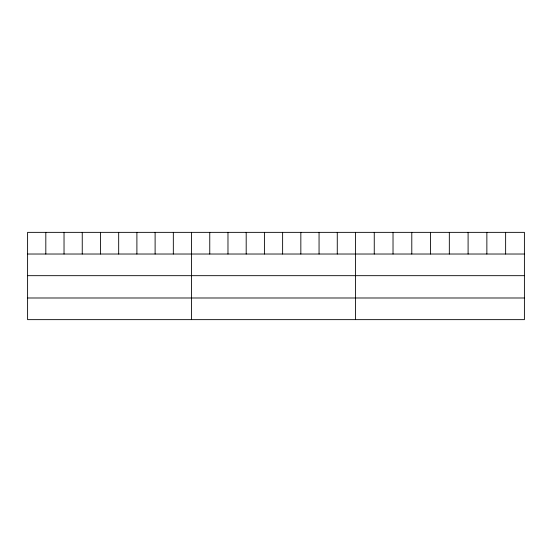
<?xml version="1.0" encoding="UTF-8"?>
<svg xmlns="http://www.w3.org/2000/svg" width="552" height="552" viewBox="0 0 552 552"><rect width="100%" height="100%" fill="white"/><g stroke="black" fill="none" stroke-linecap="round" stroke-linejoin="round"><path stroke-width="0.83" d="M524.4 254.023L524.4 319.642L27.6 319.642L27.6 232.357L524.4 232.357L524.4 254.023L27.6 254.023M27.6 275.676L524.4 275.676M27.6 297.99L524.4 297.99M505.632 232.357L505.632 254.023M486.864 232.357L486.864 254.023M468.096 232.357L468.096 254.023M449.328 232.357L449.328 254.023M430.56 232.357L430.56 254.023M411.792 232.357L411.792 254.023M393.024 232.357L393.024 254.023M374.256 232.357L374.256 254.023M355.488 232.357L355.488 319.642M337.272 232.357L337.272 254.023M319.056 232.357L319.056 254.023M300.84 232.357L300.84 254.023M282.624 232.357L282.624 254.023M264.408 232.357L264.408 254.023M246.192 232.357L246.192 254.023M227.976 232.357L227.976 254.023M209.76 232.357L209.76 254.023M191.544 232.357L191.544 319.642M173.328 232.357L173.328 254.023M155.112 232.357L155.112 254.023M136.896 232.357L136.896 254.023M118.68 232.357L118.68 254.023M100.464 232.357L100.464 254.023M82.248 232.357L82.248 254.023M64.032 232.357L64.032 254.023M45.816 232.357L45.816 254.023"/></g></svg>
